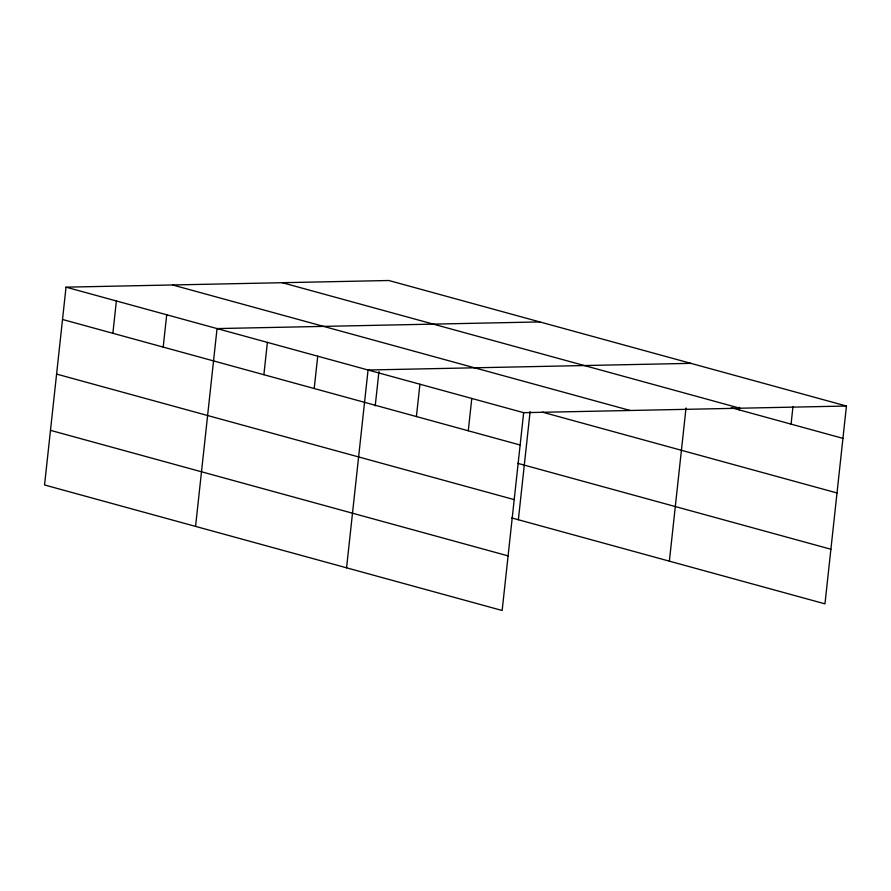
<?xml version="1.0" encoding="UTF-8"?>
<svg xmlns="http://www.w3.org/2000/svg" width="891" height="891" viewBox="0 0 891 891"><rect width="100%" height="100%" fill="white"/><g stroke="black" fill="none" stroke-linecap="round" stroke-linejoin="round"><path stroke-width="1.34" d="M66.034 287.158L44.55 484.971L502.156 610.491L523.652 412.678L66.034 287.158L388.844 280.509L846.45 406.029L824.966 603.842L511.735 517.927M112.867 333.29L116.376 300.958M163.198 347.089L166.717 314.768M195.563 526.392L217.048 328.579L539.857 321.929M263.881 374.71L267.389 342.389M314.211 388.521L317.719 356.2M346.566 567.812L368.061 369.999L690.859 363.35M375.222 405.862L378.953 371.558M416.409 416.554L419.928 384.233M468.276 430.776L471.785 398.455M518.362 519.743L530.112 411.609M669.375 561.163L686.014 407.967M739.218 409.905L739.508 407.209M791.074 424.127L792.979 406.619M523.652 412.678L846.45 406.029M282.313 282.703L739.92 408.223M731.233 407.71L842.942 438.361M172.564 284.964L630.171 410.484M542.329 412.132L837.005 492.968M62.526 319.479L520.132 445.01M517.671 463.309L830.891 549.235M56.601 374.086L514.207 499.617M50.486 430.353L508.093 555.884"/></g></svg>
